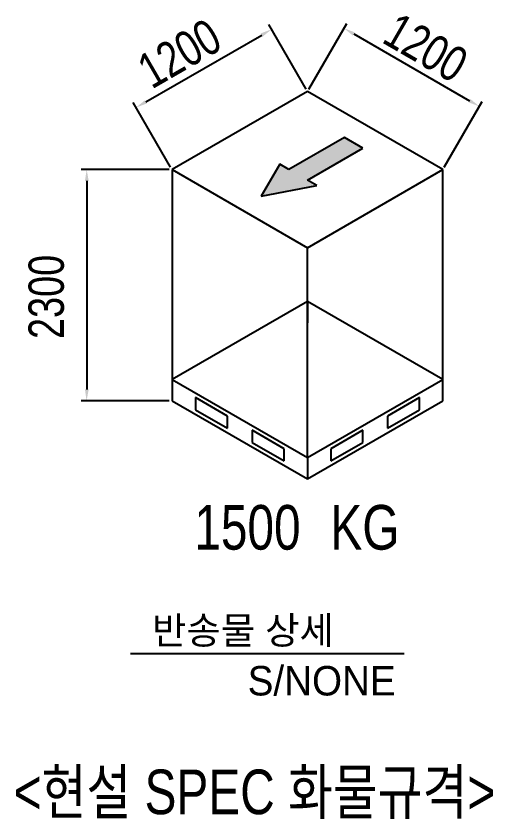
# Model space of a CAD drawing. Header units: millimetres. Extents: x 5544 to 245194, y -610088 to 30375.
# Drawn here: x 124445 to 129000, y 16951 to 24624 of the extents above; entities that cross this region are included whole.
import ezdxf
from ezdxf.lldxf.tags import DXFTag

# ---------------------------------------------------------------- set-up
doc = ezdxf.new("R2010")
doc.units = ezdxf.units.MM
doc.layers.add('Dimension', color=1, linetype='Continuous')
doc.layers.add('반송물', color=8, linetype='PHANTOM2')
doc.styles.add('ROMANS', font='BareunDotum1.ttf')
doc.styles.add('STYLE3', font='gulim.ttc')
tags = doc.linetypes.add('HIDDEN', pattern=[0.375, 0.25, -0.125]).pattern_tags.tags
tags[6:7] = [DXFTag(74, 4), DXFTag(75, 0), DXFTag(340, '0'), DXFTag(46, 1.0), DXFTag(50, 0.0), DXFTag(44, 0.0), DXFTag(45, 0.0)]
tags[4:5] = [DXFTag(74, 4), DXFTag(75, 0), DXFTag(340, '0'), DXFTag(46, 1.0), DXFTag(50, 0.0), DXFTag(44, 0.0), DXFTag(45, 0.0)]
tags = doc.linetypes.add('PHANTOM2', pattern=[1.25, 0.625, -0.125, 0.125, -0.125, 0.125, -0.125]).pattern_tags.tags
tags[14:15] = [DXFTag(74, 4), DXFTag(75, 0), DXFTag(340, '0'), DXFTag(46, 1.0), DXFTag(50, 0.0), DXFTag(44, 0.0), DXFTag(45, 0.0)]
tags[12:13] = [DXFTag(74, 4), DXFTag(75, 0), DXFTag(340, '0'), DXFTag(46, 1.0), DXFTag(50, 0.0), DXFTag(44, 0.0), DXFTag(45, 0.0)]
tags[10:11] = [DXFTag(74, 4), DXFTag(75, 0), DXFTag(340, '0'), DXFTag(46, 1.0), DXFTag(50, 0.0), DXFTag(44, 0.0), DXFTag(45, 0.0)]
tags[8:9] = [DXFTag(74, 4), DXFTag(75, 0), DXFTag(340, '0'), DXFTag(46, 1.0), DXFTag(50, 0.0), DXFTag(44, 0.0), DXFTag(45, 0.0)]
tags[6:7] = [DXFTag(74, 4), DXFTag(75, 0), DXFTag(340, '0'), DXFTag(46, 1.0), DXFTag(50, 0.0), DXFTag(44, 0.0), DXFTag(45, 0.0)]
tags[4:5] = [DXFTag(74, 4), DXFTag(75, 0), DXFTag(340, '0'), DXFTag(46, 1.0), DXFTag(50, 0.0), DXFTag(44, 0.0), DXFTag(45, 0.0)]

msp = doc.modelspace()

# ---------------------------------------------------------------- hatches: boundary and pattern name
at = {"layer": '반송물'}
h = msp.add_hatch(color=5, dxfattribs=at)
h.set_gradient(color1=(0, 0, 255), one_color=1, tint=1, name='INVCYLINDER')
h.paths.add_polyline_path([(127051.9, 23156.8), (126963.7, 23207.7), (126787.4, 22902.3), (127316.4, 23004.1), (127228.2, 23055), (127757.3, 23360.4), (127580.9, 23462.2)])

# ---------------------------------------------------------------- linework, layer by layer
at = {"color": 2}
msp.add_line((125539.2, 18531.5), (128151.6, 18531.5), dxfattribs=at)
at = {"layer": 'Dimension', "color": 1}
for p, q in [((127241.8, 23926.9), (127604.2, 24554.7)), ((127214.7, 23926.9), (126858.2, 24544.4)), ((125686.2, 23805.1), (126791.3, 24443.1)), ((127671.1, 24453.3), (128776.2, 23815.3)), ((125921.5, 23180.3), (125565, 23797.8)), ((128535, 23180.3), (128897.4, 23808)), ((125907.9, 23156.8), (125066.6, 23156.8)), ((125120.9, 23048.2), (125120.9, 21055.8)), ((125907.9, 20947.2), (125066.6, 20947.2))]:
    msp.add_line(p, q, dxfattribs=at)
at = {"layer": 'Dimension', "color": 1, "lineweight": 0}
for points in [[(126782.2, 24458.8), (126800.3, 24427.4), (126885.3, 24497.4)], [(127680.2, 24469), (127662.1, 24437.7), (127577.1, 24507.6)], [(125677.1, 23820.8), (125695.2, 23789.4), (125592.1, 23750.8)], [(128785.3, 23831), (128767.2, 23799.6), (128870.3, 23761)], [(125139, 23048.4), (125102.8, 23048), (125119.8, 23156.8)], [(125139, 21055.5), (125102.8, 21056.2), (125118.8, 20947.3)]]:
    msp.add_solid(points, dxfattribs=at)
at = {"layer": '반송물'}
for p, q in [((127228.2, 23903.4), (125935, 23156.8)), ((128521.4, 23156.8), (127228.2, 23903.4)), ((125935, 23156.8), (127228.2, 22410.2)), ((125935, 23156.8), (125935, 21150.9)), ((127228.2, 22410.2), (128521.4, 23156.8)), ((128521.4, 21150.9), (128521.4, 23156.8)), ((127228.2, 20404.2), (127228.2, 22410.2)), ((125935, 21150.9), (127228.2, 20404.2)), ((125935, 21150.9), (125935, 20947.2)), ((127228.2, 20404.2), (128521.4, 21150.9)), ((128521.4, 20947.2), (128521.4, 21150.9)), ((126464.1, 20801.3), (126158.4, 20977.8)), ((126158.4, 20977.8), (126158.4, 20862.4)), ((128298.1, 20977.8), (127992.4, 20801.3)), ((128298.1, 20862.4), (128298.1, 20977.8)), ((125935, 20947.2), (127228.2, 20200.6)), ((127228.2, 20200.6), (128521.4, 20947.2)), ((126158.4, 20862.4), (126464.1, 20685.9)), ((126464.1, 20685.9), (126464.1, 20801.3)), ((127992.4, 20685.9), (128298.1, 20862.4)), ((127992.4, 20801.3), (127992.4, 20685.9)), ((127004.9, 20489.1), (126699.2, 20665.5)), ((126699.2, 20665.5), (126699.2, 20550.2)), ((127757.3, 20665.5), (127451.6, 20489.1)), ((127757.3, 20550.2), (127757.3, 20665.5)), ((126699.2, 20550.2), (127004.9, 20373.7)), ((127004.9, 20373.7), (127004.9, 20489.1)), ((127451.6, 20373.7), (127757.3, 20550.2)), ((127451.6, 20489.1), (127451.6, 20373.7)), ((127228.2, 20404.2), (127228.2, 20200.6))]:
    msp.add_line(p, q, dxfattribs=at)
at = {"layer": '반송물', "color": 5}
for p, q in [((127580.9, 23462.2), (127051.9, 23156.8)), ((127757.3, 23360.4), (127580.9, 23462.2)), ((127228.2, 23055), (127757.3, 23360.4)), ((126963.7, 23207.7), (126787.4, 22902.3)), ((127051.9, 23156.8), (126963.7, 23207.7)), ((127316.4, 23004.1), (127228.2, 23055)), ((126787.4, 22902.3), (127316.4, 23004.1))]:
    msp.add_line(p, q, dxfattribs=at)
at = {"layer": '반송물', "color": 111, "linetype": 'HIDDEN'}
for p, q in [((127228.2, 21897.5), (125935, 21150.9)), ((127228.2, 21897.5), (127228.2, 21693.8)), ((128521.4, 21150.9), (127228.2, 21897.5)), ((125935, 21150.9), (127228.2, 20404.2)), ((127228.2, 20404.2), (128521.4, 21150.9))]:
    msp.add_line(p, q, dxfattribs=at)

# ---------------------------------------------------------------- texts
at = {"color": 7, "linetype": 'Continuous', "style": 'STYLE3'}
msp.add_text('반송물 상세', height=261.62, dxfattribs=at).set_placement((125743.9, 18622.7))
at = {"color": 4, "insert": (126657.2, 18270.2), "char_height": 281.941, "width": 224788.224, "attachment_point": 4, "style": 'ROMANS'}
msp.add_mtext('\\fGulim|b0|i0|c129|p50;S/NONE', dxfattribs=at)
at = {"layer": 'Dimension', "color": 4, "style": 'ROMANS', "width": 0.8}
for s, rotation, p in [('1200', 30, (125740.9, 23920.7)), ('1200', 330, (127926.4, 24378.6)), ('2300', 90, (124901.9, 21538.2))]:
    msp.add_text(s, height=337.86, rotation=rotation, dxfattribs=at).set_placement(p)
for s, p in [('1500', (126147.6, 19524.9)), ('KG', (127447.8, 19524.9)), ('<현설 SPEC 화물규격>', (124422.7, 16996.5))]:
    msp.add_text(s, height=426.64, dxfattribs=at).set_placement(p)

doc.saveas('drawing.dxf')
